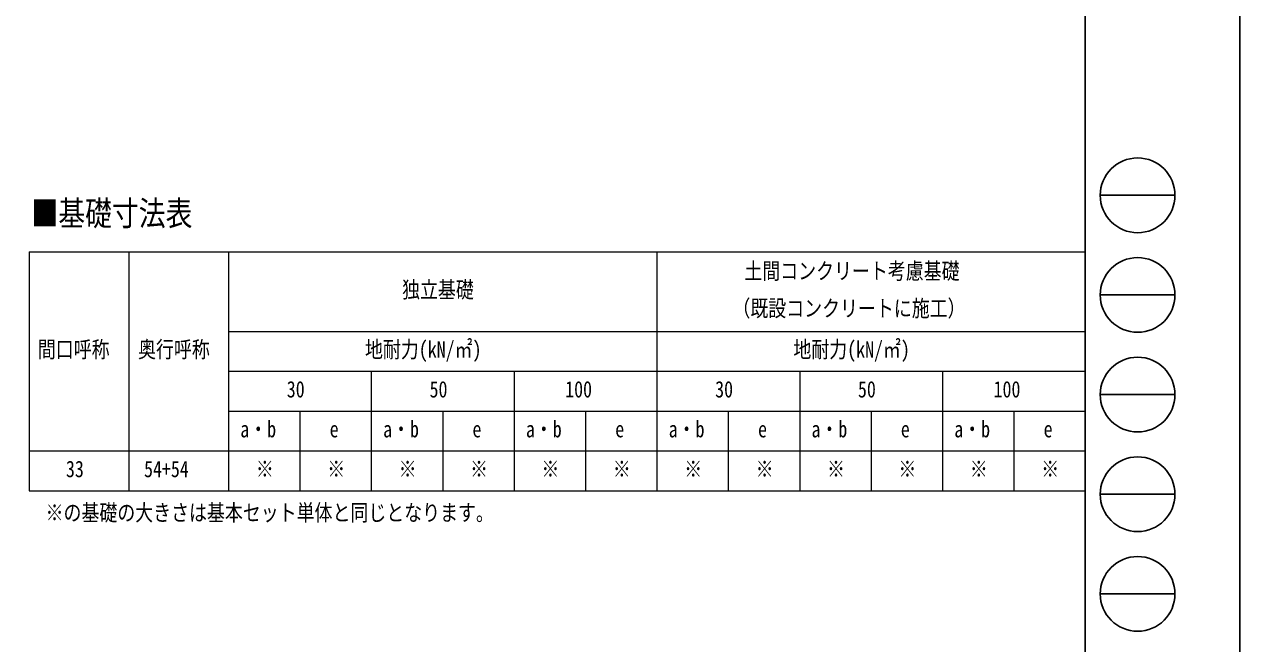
# Model space of a CAD drawing. Units: millimetres, scale not verified. Extents: x -12615 to 12615, y -8910 to 8910.
# Drawn here: x 5295 to 12615, y -4650 to -920 of the extents above; entities that cross this region are included whole.
import ezdxf
from ezdxf.enums import TextEntityAlignment as Align

# ---------------------------------------------------------------- set-up
doc = ezdxf.new("R2010")
doc.units = ezdxf.units.MM
doc.header["$LTSCALE"] = 30
doc.layers.add('0-1_TABLE1', color=7, linetype='Continuous', lineweight=18)
doc.layers.add('0-2_USER1', color=3, linetype='Continuous')
doc.layers.add('0-7_YKK_ZWAK', color=7, linetype='Continuous')
doc.styles.add('ＭＳ ゴシック', font='')
doc.styles.get('ＭＳ ゴシック').set_extended_font_data('MS Gothic')

msp = doc.modelspace()

# ---------------------------------------------------------------- linework, layer by layer
at = {"layer": '0-1_TABLE1'}
for p, q in [((5325.06, -2289.54), (11685.06, -2289.54)), ((5325.06, -2289.54), (5325.06, -3729.54)), ((5925.06, -2289.54), (5925.06, -3729.54)), ((6525.06, -2769.54), (11685.06, -2769.54)), ((6525.06, -3009.54), (11685.06, -3009.54)), ((7385.06, -3009.54), (7385.06, -3729.54)), ((8245.06, -3009.54), (8245.06, -3729.54)), ((9965.06, -3009.54), (9965.06, -3729.54)), ((10825.06, -3009.54), (10825.06, -3729.54)), ((6525.06, -3249.54), (11685.06, -3249.54)), ((6955.06, -3249.54), (6955.06, -3729.54)), ((7815.06, -3249.54), (7815.06, -3729.54)), ((8675.06, -3249.54), (8675.06, -3729.54)), ((9535.06, -3249.54), (9535.06, -3729.54)), ((10395.06, -3249.54), (10395.06, -3729.54)), ((11255.06, -3249.54), (11255.06, -3729.54))]:
    msp.add_line(p, q, dxfattribs=at)
for points in [[(6525.06, -2289.54), (6525.06, -2769.54), (6525.06, -3489.54), (6525.06, -3729.54)], [(9105.06, -2289.54), (9105.06, -2769.54), (9105.06, -3249.54), (9105.06, -3489.54), (9105.06, -3729.54)], [(11685.06, -2289.54), (11685.06, -3249.54), (11685.06, -3489.54), (11685.06, -3729.54)], [(5325.06, -3489.54), (5925.06, -3489.54), (6525.06, -3489.54), (11685.06, -3489.54)], [(5325.06, -3729.54), (6525.06, -3729.54), (11685.06, -3729.54)]]:
    msp.add_lwpolyline(points, dxfattribs=at)
at = {"layer": '0-7_YKK_ZWAK'}
for p, q in [((11685.06, 8325), (11685.06, -7575)), ((11775.06, -1950), (12225.06, -1950)), ((11775.06, -2550), (12225.06, -2550)), ((11775.06, -3150), (12225.06, -3150)), ((11775.06, -3750), (12225.06, -3750)), ((11775.06, -4350), (12225.06, -4350))]:
    msp.add_line(p, q, dxfattribs=at)
msp.add_lwpolyline([(-12615, -8910), (12615, -8910), (12615, 8910), (-12615, 8910)], close=True, dxfattribs=at)
for centre in [(12000.06, -1950), (12000.06, -2550), (12000.06, -3150), (12000.06, -3750), (12000.06, -4350)]:
    msp.add_circle(centre, 225, dxfattribs=at)

# ---------------------------------------------------------------- texts
at = {"layer": '0-1_TABLE1', "style": 'ＭＳ ゴシック', "width": 0.8}
for s, p in [('土間コンクリート考慮基礎', (9631.86, -2484.54)), ('独立基礎', (7570.26, -2597.04)), ('（既設コンクリートに施工）', (9559.86, -2709.54)), ('間口呼称', (5376.66, -2957.04)), ('奥行呼称', (5980.26, -2957.04)), ('地耐力(kN/㎡)', (7347.06, -2957.04)), ('地耐力(kN/㎡)', (9927.06, -2957.04)), ('30', (6875.86, -3197.04)), ('50', (7735.86, -3197.04)), ('100', (8552.66, -3197.04)), ('30', (9455.86, -3197.04)), ('50', (10315.86, -3197.04)), ('100', (11132.66, -3197.04)), ('a・b', (6596.06, -3437.04)), ('e', (7134.06, -3437.04)), ('a・b', (7456.06, -3437.04)), ('e', (7994.06, -3437.04)), ('a・b', (8316.06, -3437.04)), ('e', (8854.06, -3437.04)), ('a・b', (9176.06, -3437.04)), ('e', (9714.06, -3437.04)), ('a・b', (10036.06, -3437.04)), ('e', (10574.06, -3437.04)), ('a・b', (10896.06, -3437.04)), ('e', (11434.06, -3437.04)), ('33', (5545.86, -3677.04)), ('54+54', (6016.26, -3677.04)), ('※', (6689.66, -3677.04)), ('※', (7119.66, -3677.04)), ('※', (7549.66, -3677.04)), ('※', (7979.66, -3677.04)), ('※', (8409.66, -3677.04)), ('※', (8839.66, -3677.04)), ('※', (9269.66, -3677.04)), ('※', (9699.66, -3677.04)), ('※', (10129.66, -3677.04)), ('※', (10559.66, -3677.04)), ('※', (10989.66, -3677.04)), ('※', (11419.66, -3677.04))]:
    msp.add_text(s, height=98.97, dxfattribs=at).set_placement(p, align=Align.BOTTOM_LEFT)
at = {"layer": '0-2_USER1', "style": 'ＭＳ ゴシック', "width": 0.8}
for s, height, p in [('■基礎寸法表', 148.1, (5338.09, -2176.74)), ('※の基礎の大きさは基本セット単体と同じとなります。', 98.97, (5423.17, -3939.86))]:
    msp.add_text(s, height=height, dxfattribs=at).set_placement(p, align=Align.BOTTOM_LEFT)

doc.saveas('drawing.dxf')
